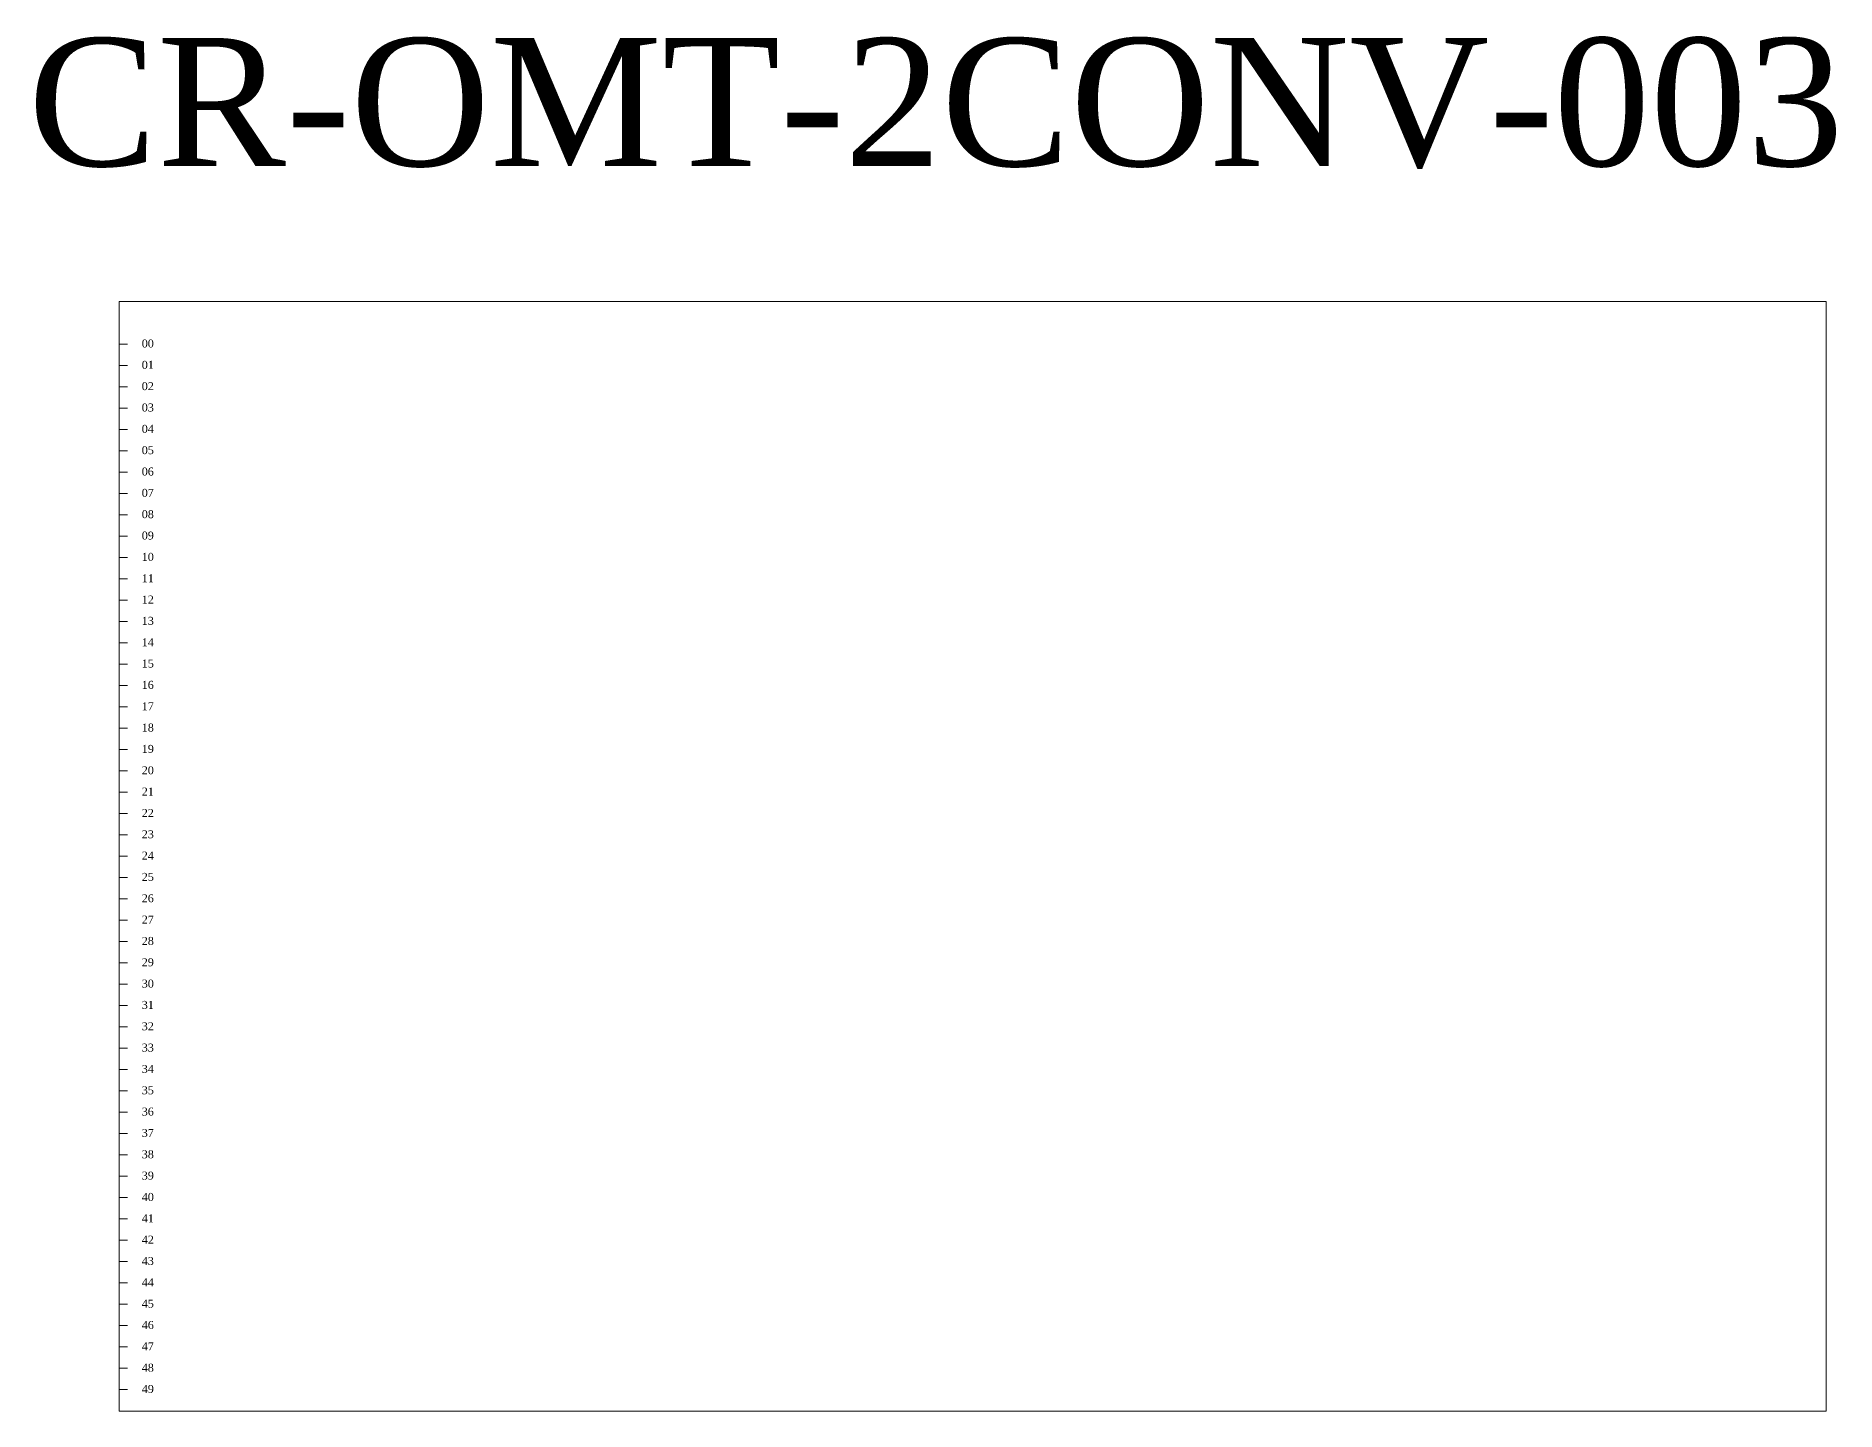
# Model space of a CAD drawing. Extents: x -1 to 228, y 0 to 32.
# Drawn here: x 91.99 to 134.16, y 0 to 32.22 of the extents above; entities that cross this region are included whole.
import ezdxf
from ezdxf.enums import TextEntityAlignment as Align

# ---------------------------------------------------------------- set-up
doc = ezdxf.new("R2010")
doc.units = 0
doc.header["$MEASUREMENT"] = 0
doc.layers.get('0').update_dxf_attribs({"linetype": 'CONTINUOUS'})
doc.layers.add('BORDER', color=7, linetype='CONTINUOUS')
doc.layers.add('TEXT', color=3, linetype='CONTINUOUS')
doc.styles.get("Standard").update_dxf_attribs({"font": 'times.ttf', "height": 0.15})

# ---------------------------------------------------------------- blocks, each defined once
blk = doc.blocks.new('2_column_border')
at = {"lineweight": 9}
for p, q in [((0, 25), (0, 24)), ((0, 25), (0.2, 25)), ((0, 24.5), (0.2, 24.5)), ((0, 24), (0, 23)), ((0, 24), (0.2, 24)), ((0, 23.5), (0.2, 23.5)), ((0, 23), (0, 22)), ((0, 23), (0.2, 23)), ((0, 22.5), (0.2, 22.5)), ((0, 22), (0, 21)), ((0, 22), (0.2, 22)), ((0, 21.5), (0.2, 21.5)), ((0, 21), (0, 20)), ((0, 21), (0.2, 21)), ((0, 20.5), (0.2, 20.5)), ((0, 20), (0, 19)), ((0, 20), (0.2, 20)), ((0, 19.5), (0.2, 19.5)), ((0, 19), (0, 18)), ((0, 19), (0.2, 19)), ((0, 18.5), (0.2, 18.5)), ((0, 18), (0, 17)), ((0, 18), (0.2, 18)), ((0, 17.5), (0.2, 17.5)), ((0, 17), (0, 16)), ((0, 17), (0.2, 17)), ((0, 16.5), (0.2, 16.5)), ((0, 16), (0, 15)), ((0, 16), (0.2, 16)), ((0, 15.5), (0.2, 15.5)), ((0, 15), (0, 14)), ((0, 15), (0.2, 15)), ((0, 14.5), (0.2, 14.5)), ((0, 14), (0, 13)), ((0, 14), (0.2, 14)), ((0, 13.5), (0.2, 13.5)), ((0, 13), (0, 12)), ((0, 13), (0.2, 13)), ((0, 12.5), (0.2, 12.5)), ((0, 12), (0, 11)), ((0, 12), (0.2, 12)), ((0, 11.5), (0.2, 11.5)), ((0, 11), (0, 10)), ((0, 11), (0.2, 11)), ((0, 10.5), (0.2, 10.5)), ((0, 10), (0, 9)), ((0, 10), (0.2, 10)), ((0, 9.5), (0.2, 9.5)), ((0, 9), (0, 8)), ((0, 9), (0.2, 9)), ((0, 8.5), (0.2, 8.5)), ((0, 8), (0, 7)), ((0, 8), (0.2, 8)), ((0, 7.5), (0.2, 7.5)), ((0, 7), (0, 6)), ((0, 7), (0.2, 7)), ((0, 6.5), (0.2, 6.5)), ((0, 6), (0, 5)), ((0, 6), (0.2, 6)), ((0, 5.5), (0.2, 5.5)), ((0, 5), (0, 4)), ((0, 5), (0.2, 5)), ((0, 4.5), (0.2, 4.5)), ((0, 4), (0, 3)), ((0, 4), (0.2, 4)), ((0, 3.5), (0.2, 3.5)), ((0, 3), (0, 2)), ((0, 3), (0.2, 3)), ((0, 2.5), (0.2, 2.5)), ((0, 2), (0, 1)), ((0, 2), (0.2, 2)), ((0, 1.5), (0.2, 1.5)), ((0, 1), (0, 0)), ((0, 1), (0.2, 1)), ((0, 0.5), (0.2, 0.5))]:
    blk.add_line(p, q, dxfattribs=at)
blk.add_lwpolyline([(0, 0), (40, 0), (40, 26), (0, 26)], close=True, dxfattribs=at)
for s, p in [('00', (0.673, 25.016)), ('10', (0.673, 20.016)), ('20', (0.673, 15.016)), ('30', (0.673, 10.016)), ('40', (0.673, 5.016))]:
    blk.add_text(s, height=0.1875).set_placement(p, align=Align.MIDDLE_CENTER)
for s, p in [('01', (0.673, 24.516)), ('02', (0.673, 24.016)), ('03', (0.673, 23.516)), ('04', (0.673, 23.016)), ('05', (0.673, 22.516)), ('06', (0.673, 22.016)), ('07', (0.673, 21.516)), ('08', (0.673, 21.016)), ('09', (0.673, 20.516)), ('11', (0.673, 19.516)), ('12', (0.673, 19.016)), ('13', (0.673, 18.516)), ('14', (0.673, 18.016)), ('15', (0.673, 17.516)), ('16', (0.673, 17.016)), ('17', (0.673, 16.516)), ('18', (0.673, 16.016)), ('19', (0.673, 15.516)), ('21', (0.673, 14.516)), ('22', (0.673, 14.016)), ('23', (0.673, 13.516)), ('24', (0.673, 13.016)), ('25', (0.673, 12.516)), ('26', (0.673, 12.016)), ('27', (0.673, 11.516)), ('28', (0.673, 11.016)), ('29', (0.673, 10.516)), ('31', (0.673, 9.516)), ('32', (0.673, 9.016)), ('33', (0.673, 8.516)), ('34', (0.673, 8.016)), ('35', (0.673, 7.516)), ('36', (0.673, 7.016)), ('37', (0.673, 6.516)), ('38', (0.673, 6.016)), ('39', (0.673, 5.516)), ('41', (0.673, 4.516)), ('42', (0.673, 4.016)), ('43', (0.673, 3.516)), ('44', (0.673, 3.016)), ('45', (0.673, 2.516)), ('46', (0.673, 2.016)), ('47', (0.673, 1.516)), ('48', (0.673, 1.016)), ('49', (0.673, 0.516))]:
    blk.add_text(s, height=0.1875).set_placement(p, align=Align.MIDDLE)

msp = doc.modelspace()

# ---------------------------------------------------------------- linework, layer by layer
at = {"layer": 'BORDER', "lineweight": 9}
msp.add_lwpolyline([(93.932, 0), (133.932, 0), (133.932, 26), (93.932, 26)], close=True, dxfattribs=at)

# ---------------------------------------------------------------- block references
at = {"layer": 'BORDER'}
msp.add_blockref('2_column_border', (93.932, 0), dxfattribs=at)

# ---------------------------------------------------------------- texts
at = {"layer": 'TEXT'}
msp.add_text('CR-OMT-2CONV-003', height=3, dxfattribs=at).set_placement((113.071, 28.275), align=Align.BOTTOM_CENTER)

doc.saveas('drawing.dxf')
